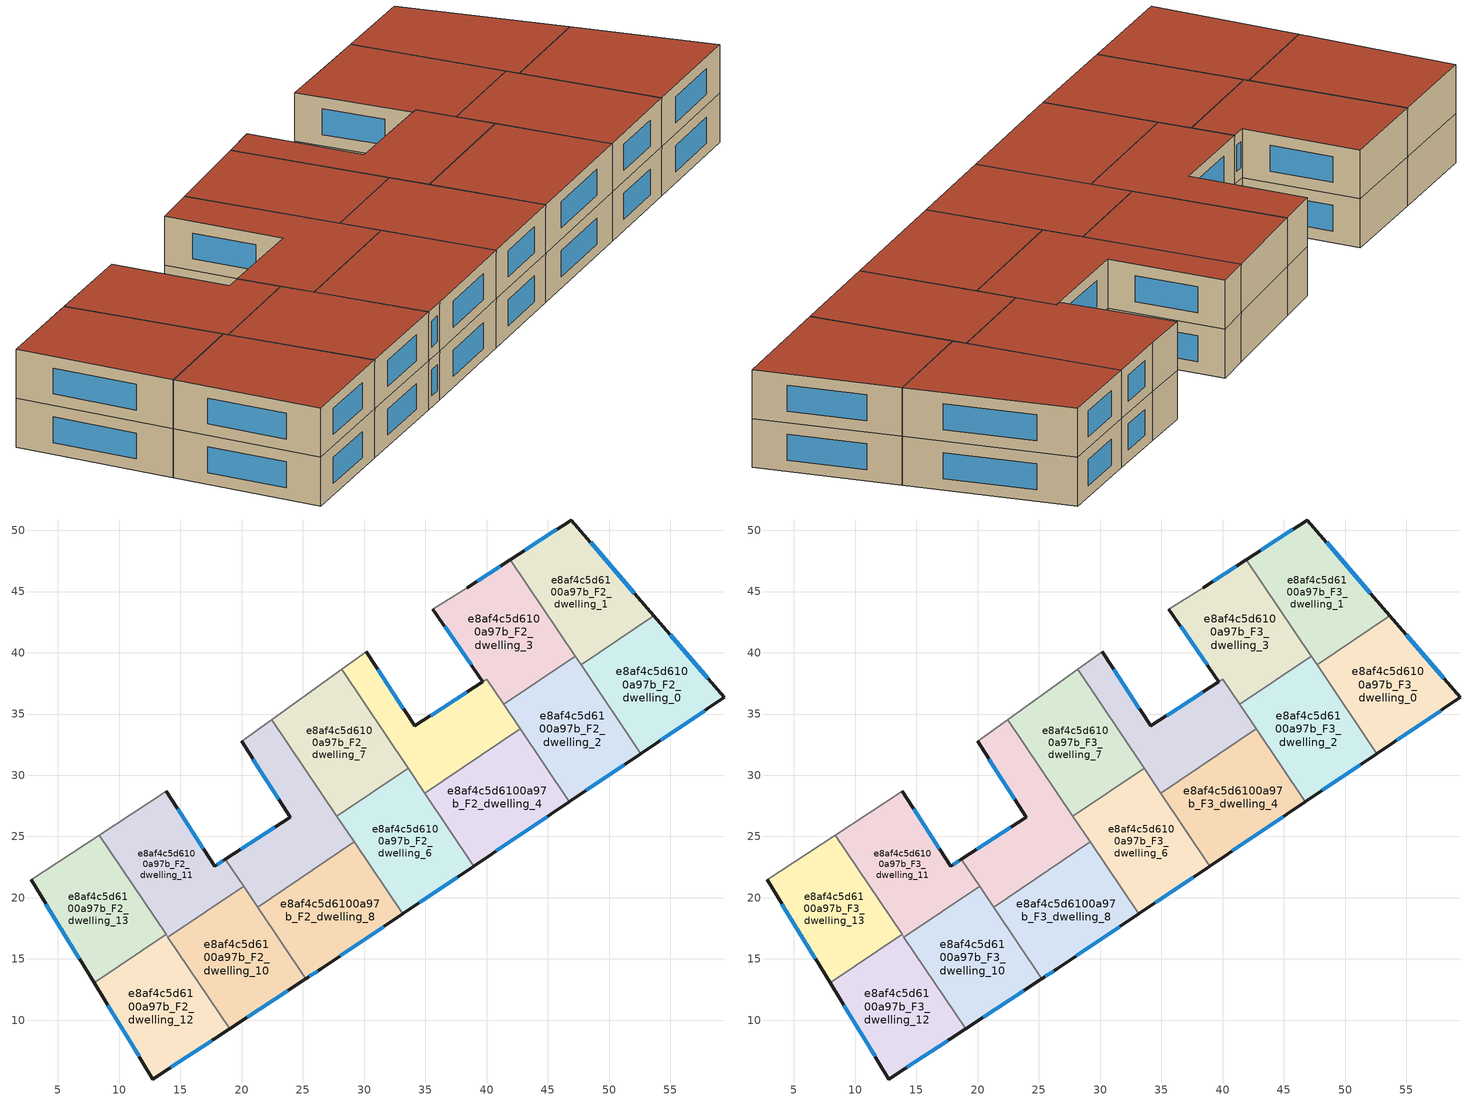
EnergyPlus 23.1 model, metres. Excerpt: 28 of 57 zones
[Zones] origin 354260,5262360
e8af4c5d6100a97b_F2_dwelling_0
 floor to e8af4c5d6100a97b_F1_dwelling_0 (EU_floor_Construction): 53.66,43.04 59.43,36.36 52.61,31.76 47.72,39.03 z6
 wall outside (EU_wall_Construction): 52.61,31.76 59.43,36.36 53.66,43.04 z6:9
 wall to e8af4c5d6100a97b_F2_dwelling_1 (EU_wall_Construction): 53.66,43.04 47.72,39.03 z6:9
 wall to e8af4c5d6100a97b_F2_dwelling_2 (EU_wall_Construction): 47.72,39.03 52.61,31.76 z6:9
 window (EU_Window_Construction): 58.08,37.93 55.02,41.47 / 54.21,32.84 57.83,35.28 z6.7:8.3
e8af4c5d6100a97b_F2_dwelling_1
 floor to e8af4c5d6100a97b_F1_dwelling_1 (EU_floor_Construction): 46.92,50.85 53.66,43.04 47.72,39.03 41.94,47.61 z6
 wall outside (EU_wall_Construction): 53.66,43.04 46.92,50.85 41.94,47.61 z6:9
 wall to e8af4c5d6100a97b_F2_dwelling_3 (EU_wall_Construction): 41.94,47.61 47.26,39.72 z6:9
 wall to e8af4c5d6100a97b_F2_dwelling_2 (EU_wall_Construction): 47.26,39.72 47.72,39.03 z6:9
 window (EU_Window_Construction): 52.08,44.87 48.5,49.01 / 45.75,50.09 43.11,48.37 z6.7:8.3
e8af4c5d6100a97b_F2_dwelling_10
 floor to e8af4c5d6100a97b_F1_dwelling_10 (EU_floor_Construction): 20.16,20.93 25.24,13.37 19.01,9.29 13.98,16.77 z6
 wall outside (EU_wall_Construction): 19.01,9.29 25.24,13.37 z6:9
 wall to e8af4c5d6100a97b_F2_dwelling_11 (EU_wall_Construction): 20.16,20.93 13.98,16.77 z6:9
 wall to e8af4c5d6100a97b_F2_dwelling_12 (EU_wall_Construction): 13.98,16.77 19.01,9.29 z6:9
 wall to e8af4c5d6100a97b_F2_dwelling_8 (EU_wall_Construction): 25.24,13.37 21.3,19.23 z6:9
 wall to e8af4c5d6100a97b_F2_dwelling_9 (EU_wall_Construction): 21.3,19.23 20.16,20.93 z6:9
 window (EU_Window_Construction): 20.48,10.25 23.78,12.42 z6.7:8.3
e8af4c5d6100a97b_F2_dwelling_11
 floor to e8af4c5d6100a97b_F1_dwelling_11 (EU_floor_Construction): 18.67,23.14 20.16,20.93 13.98,16.77 8.37,25.11 13.83,28.7 17.8,22.57 z6
 wall outside (EU_wall_Construction): 18.67,23.14 17.8,22.57 13.83,28.7 z6:9
 wall adiabatic (EU_wall_Construction): 13.83,28.7 8.37,25.11 z6:9
 wall to e8af4c5d6100a97b_F2_dwelling_9 (EU_wall_Construction): 20.16,20.93 18.67,23.14 z6:9
 wall to e8af4c5d6100a97b_F2_dwelling_13 (EU_wall_Construction): 8.37,25.11 13.82,17.01 z6:9
 wall to e8af4c5d6100a97b_F2_dwelling_12 (EU_wall_Construction): 13.82,17.01 13.98,16.77 z6:9
 window (EU_Window_Construction): 16.87,24.01 14.76,27.26 / 18.47,23 18,22.7 z6.7:8.3
e8af4c5d6100a97b_F2_dwelling_12
 floor to e8af4c5d6100a97b_F1_dwelling_12 (EU_floor_Construction): 13.82,17.01 19.01,9.29 12.75,5.19 7.94,13.05 z6
 wall outside (EU_wall_Construction): 7.94,13.05 12.75,5.19 19.01,9.29 z6:9
 wall to e8af4c5d6100a97b_F2_dwelling_13 (EU_wall_Construction): 13.82,17.01 7.94,13.05 z6:9
 window (EU_Window_Construction): 9.07,11.21 11.62,7.04 / 14.22,6.16 17.54,8.33 z6.7:8.3
e8af4c5d6100a97b_F2_dwelling_13
 floor to e8af4c5d6100a97b_F1_dwelling_13 (EU_floor_Construction): 8.37,25.11 13.82,17.01 7.94,13.05 2.8,21.46 z6
 wall outside (EU_wall_Construction): 2.8,21.46 7.94,13.05 z6:9
 wall adiabatic (EU_wall_Construction): 8.37,25.11 2.8,21.46 z6:9
 window (EU_Window_Construction): 4,19.48 6.73,15.03 z6.7:8.3
e8af4c5d6100a97b_F2_dwelling_2
 floor to e8af4c5d6100a97b_F1_dwelling_2 (EU_floor_Construction): 47.26,39.72 52.61,31.76 46.77,27.84 41.42,35.79 z6
 wall outside (EU_wall_Construction): 46.77,27.84 52.61,31.76 z6:9
 wall to e8af4c5d6100a97b_F2_dwelling_4 (EU_wall_Construction): 42.77,33.79 46.77,27.84 z6:9
 wall to e8af4c5d6100a97b_F2_dwelling_3 (EU_wall_Construction): 47.26,39.72 41.42,35.79 z6:9
 wall to e8af4c5d6100a97b_F2_dwelling_5 (EU_wall_Construction): 41.42,35.79 42.77,33.79 z6:9
 window (EU_Window_Construction): 48.14,28.76 51.24,30.84 z6.7:8.3
e8af4c5d6100a97b_F2_dwelling_3
 floor to e8af4c5d6100a97b_F1_dwelling_3 (EU_floor_Construction): 41.94,47.61 47.26,39.72 41.42,35.79 40.03,37.86 39.7,37.64 35.61,43.57 38.4,45.31 z6
 wall outside (EU_wall_Construction): 41.94,47.61 38.4,45.31 / 35.61,43.57 39.7,37.64 z6:9
 wall to e8af4c5d6100a97b_F2_dwelling_5 (EU_wall_Construction): 39.7,37.64 40.03,37.86 / 40.03,37.85 41.42,35.79 z6:9
 wall adiabatic (EU_wall_Construction): 38.4,45.31 35.61,43.57 z6:9
 window (EU_Window_Construction): 41.11,47.07 39.23,45.85 / 36.57,42.17 38.74,39.03 z6.7:8.3
e8af4c5d6100a97b_F2_dwelling_4
 floor to e8af4c5d6100a97b_F1_dwelling_4 (EU_floor_Construction): 42.77,33.79 46.77,27.84 38.97,22.59 34.97,28.54 z6
 wall outside (EU_wall_Construction): 38.97,22.59 46.77,27.84 z6:9
 wall to e8af4c5d6100a97b_F2_dwelling_6 (EU_wall_Construction): 34.97,28.54 38.97,22.59 z6:9
 wall to e8af4c5d6100a97b_F2_dwelling_5 (EU_wall_Construction): 42.77,33.79 34.97,28.54 z6:9
 window (EU_Window_Construction): 40.8,23.82 44.94,26.61 z6.7:8.3
e8af4c5d6100a97b_F2_dwelling_5
 floor to e8af4c5d6100a97b_F1_dwelling_5 (EU_floor_Construction): 40.03,37.86 42.77,33.79 34.97,28.54 28.17,38.64 30.18,40.09 34.14,34.03 z6
 wall outside (EU_wall_Construction): 39.69,37.63 34.14,34.03 30.18,40.09 z6:9
 wall adiabatic (EU_wall_Construction): 30.18,40.09 28.17,38.64 z6:9
 wall to e8af4c5d6100a97b_F2_dwelling_7 (EU_wall_Construction): 28.17,38.64 33.6,30.57 z6:9
 wall to e8af4c5d6100a97b_F2_dwelling_6 (EU_wall_Construction): 33.6,30.57 34.97,28.54 z6:9
 window (EU_Window_Construction): 33.21,35.45 31.11,38.67 / 38.39,36.79 35.44,34.88 z6.7:8.3
e8af4c5d6100a97b_F2_dwelling_6
 floor to e8af4c5d6100a97b_F1_dwelling_6 (EU_floor_Construction): 33.6,30.57 38.97,22.59 33.16,18.68 27.78,26.66 z6
 wall outside (EU_wall_Construction): 33.16,18.68 38.97,22.59 z6:9
 wall to e8af4c5d6100a97b_F2_dwelling_7 (EU_wall_Construction): 33.6,30.57 27.78,26.66 z6:9
 wall to e8af4c5d6100a97b_F2_dwelling_8 (EU_wall_Construction): 29.2,24.55 33.16,18.68 z6:9
 wall to e8af4c5d6100a97b_F2_dwelling_9 (EU_wall_Construction): 27.78,26.66 29.2,24.55 z6:9
 window (EU_Window_Construction): 34.52,19.6 37.6,21.67 z6.7:8.3
e8af4c5d6100a97b_F2_dwelling_7
 floor to e8af4c5d6100a97b_F1_dwelling_7 (EU_floor_Construction): 28.17,38.64 33.6,30.57 27.78,26.66 22.47,34.55 z6
 wall adiabatic (EU_wall_Construction): 28.17,38.64 22.47,34.55 z6:9
 wall to e8af4c5d6100a97b_F2_dwelling_9 (EU_wall_Construction): 22.47,34.55 27.78,26.66 z6:9
e8af4c5d6100a97b_F2_dwelling_8
 floor to e8af4c5d6100a97b_F1_dwelling_8 (EU_floor_Construction): 29.2,24.55 33.16,18.68 26.51,14.2 25.24,13.37 21.3,19.23 z6
 wall outside (EU_wall_Construction): 25.24,13.37 26.51,14.2 33.16,18.68 z6:9
 wall to e8af4c5d6100a97b_F2_dwelling_9 (EU_wall_Construction): 29.2,24.55 21.3,19.23 z6:9
 window (EU_Window_Construction): 25.54,13.57 26.21,14.01 / 28.07,15.25 31.59,17.63 z6.7:8.3
e8af4c5d6100a97b_F2_dwelling_9
 floor to e8af4c5d6100a97b_F1_dwelling_9 (EU_floor_Construction): 22.47,34.55 29.2,24.55 21.3,19.23 18.67,23.14 23.97,26.58 19.99,32.77 z6
 wall outside (EU_wall_Construction): 19.99,32.77 23.97,26.58 18.67,23.14 z6:9
 wall adiabatic (EU_wall_Construction): 22.47,34.55 19.99,32.77 z6:9
 window (EU_Window_Construction): 22.72,25.77 19.91,23.95 / 20.92,31.31 23.03,28.03 z6.7:8.3
e8af4c5d6100a97b_F3_dwelling_0
 floor to e8af4c5d6100a97b_F2_dwelling_0 (EU_floor_Construction): 53.66,43.04 59.43,36.36 52.61,31.76 47.72,39.03 z9
 wall outside (EU_wall_Construction): 52.61,31.76 59.43,36.36 53.66,43.04 z9:12
 wall to e8af4c5d6100a97b_F3_dwelling_1 (EU_wall_Construction): 53.66,43.04 47.72,39.03 z9:12
 wall to e8af4c5d6100a97b_F3_dwelling_2 (EU_wall_Construction): 47.72,39.03 52.61,31.76 z9:12
 window (EU_Window_Construction): 58.08,37.93 55.02,41.47 / 54.21,32.84 57.83,35.28 z9.7:11.3
 roof outside (EU_roof_Construction): 59.43,36.36 53.66,43.04 47.72,39.03 52.61,31.76 z12
e8af4c5d6100a97b_F3_dwelling_1
 floor to e8af4c5d6100a97b_F2_dwelling_1 (EU_floor_Construction): 46.92,50.85 53.66,43.04 47.72,39.03 41.94,47.61 z9
 wall outside (EU_wall_Construction): 53.66,43.04 46.92,50.85 41.94,47.61 z9:12
 wall to e8af4c5d6100a97b_F3_dwelling_3 (EU_wall_Construction): 41.94,47.61 47.26,39.72 z9:12
 wall to e8af4c5d6100a97b_F3_dwelling_2 (EU_wall_Construction): 47.26,39.72 47.72,39.03 z9:12
 window (EU_Window_Construction): 52.08,44.87 48.5,49.01 / 45.75,50.09 43.11,48.37 z9.7:11.3
 roof outside (EU_roof_Construction): 53.66,43.04 46.92,50.85 41.94,47.61 47.72,39.03 z12
e8af4c5d6100a97b_F3_dwelling_10
 floor to e8af4c5d6100a97b_F2_dwelling_10 (EU_floor_Construction): 20.16,20.93 25.24,13.37 19.01,9.29 13.98,16.77 z9
 wall outside (EU_wall_Construction): 19.01,9.29 25.24,13.37 z9:12
 wall to e8af4c5d6100a97b_F3_dwelling_11 (EU_wall_Construction): 20.16,20.93 13.98,16.77 z9:12
 wall to e8af4c5d6100a97b_F3_dwelling_12 (EU_wall_Construction): 13.98,16.77 19.01,9.29 z9:12
 wall to e8af4c5d6100a97b_F3_dwelling_8 (EU_wall_Construction): 25.24,13.37 21.3,19.23 z9:12
 wall to e8af4c5d6100a97b_F3_dwelling_9 (EU_wall_Construction): 21.3,19.23 20.16,20.93 z9:12
 window (EU_Window_Construction): 20.48,10.25 23.78,12.42 z9.7:11.3
 roof outside (EU_roof_Construction): 25.24,13.37 20.16,20.93 13.98,16.77 19.01,9.29 z12
e8af4c5d6100a97b_F3_dwelling_11
 floor to e8af4c5d6100a97b_F2_dwelling_11 (EU_floor_Construction): 18.67,23.14 20.16,20.93 13.98,16.77 8.37,25.11 13.83,28.7 17.8,22.57 z9
 wall outside (EU_wall_Construction): 18.67,23.14 17.8,22.57 13.83,28.7 z9:12
 wall adiabatic (EU_wall_Construction): 13.83,28.7 8.37,25.11 z9:12
 wall to e8af4c5d6100a97b_F3_dwelling_9 (EU_wall_Construction): 20.16,20.93 18.67,23.14 z9:12
 wall to e8af4c5d6100a97b_F3_dwelling_13 (EU_wall_Construction): 8.37,25.11 13.82,17.01 z9:12
 wall to e8af4c5d6100a97b_F3_dwelling_12 (EU_wall_Construction): 13.82,17.01 13.98,16.77 z9:12
 window (EU_Window_Construction): 16.87,24.01 14.76,27.26 / 18.47,23 18,22.7 z9.7:11.3
 roof outside (EU_roof_Construction): 20.16,20.93 18.67,23.14 17.8,22.57 13.83,28.7 8.37,25.11 13.98,16.77 z12
e8af4c5d6100a97b_F3_dwelling_12
 floor to e8af4c5d6100a97b_F2_dwelling_12 (EU_floor_Construction): 13.82,17.01 19.01,9.29 12.75,5.19 7.94,13.05 z9
 wall outside (EU_wall_Construction): 7.94,13.05 12.75,5.19 19.01,9.29 z9:12
 wall to e8af4c5d6100a97b_F3_dwelling_13 (EU_wall_Construction): 13.82,17.01 7.94,13.05 z9:12
 window (EU_Window_Construction): 9.07,11.21 11.62,7.04 / 14.22,6.16 17.54,8.33 z9.7:11.3
 roof outside (EU_roof_Construction): 19.01,9.29 13.82,17.01 7.94,13.05 12.75,5.19 z12
e8af4c5d6100a97b_F3_dwelling_13
 floor to e8af4c5d6100a97b_F2_dwelling_13 (EU_floor_Construction): 8.37,25.11 13.82,17.01 7.94,13.05 2.8,21.46 z9
 wall outside (EU_wall_Construction): 2.8,21.46 7.94,13.05 z9:12
 wall adiabatic (EU_wall_Construction): 8.37,25.11 2.8,21.46 z9:12
 window (EU_Window_Construction): 4,19.48 6.73,15.03 z9.7:11.3
 roof outside (EU_roof_Construction): 13.82,17.01 8.37,25.11 2.8,21.46 7.94,13.05 z12
e8af4c5d6100a97b_F3_dwelling_2
 floor to e8af4c5d6100a97b_F2_dwelling_2 (EU_floor_Construction): 47.26,39.72 52.61,31.76 46.77,27.84 41.42,35.79 z9
 wall outside (EU_wall_Construction): 46.77,27.84 52.61,31.76 z9:12
 wall to e8af4c5d6100a97b_F3_dwelling_4 (EU_wall_Construction): 42.77,33.79 46.77,27.84 z9:12
 wall to e8af4c5d6100a97b_F3_dwelling_3 (EU_wall_Construction): 47.26,39.72 41.42,35.79 z9:12
 wall to e8af4c5d6100a97b_F3_dwelling_5 (EU_wall_Construction): 41.42,35.79 42.77,33.79 z9:12
 window (EU_Window_Construction): 48.14,28.76 51.24,30.84 z9.7:11.3
 roof outside (EU_roof_Construction): 52.61,31.76 47.26,39.72 41.42,35.79 46.77,27.84 z12
e8af4c5d6100a97b_F3_dwelling_3
 floor to e8af4c5d6100a97b_F2_dwelling_3 (EU_floor_Construction): 41.94,47.61 47.26,39.72 41.42,35.79 40.03,37.86 39.7,37.64 35.61,43.57 38.4,45.31 z9
 wall outside (EU_wall_Construction): 41.94,47.61 38.4,45.31 / 35.61,43.57 39.7,37.64 z9:12
 wall to e8af4c5d6100a97b_F3_dwelling_5 (EU_wall_Construction): 39.7,37.64 40.03,37.86 / 40.03,37.85 41.42,35.79 z9:12
 wall adiabatic (EU_wall_Construction): 38.4,45.31 35.61,43.57 z9:12
 window (EU_Window_Construction): 41.11,47.07 39.23,45.85 / 36.57,42.17 38.74,39.03 z9.7:11.3
 roof outside (EU_roof_Construction): 47.26,39.72 41.94,47.61 38.4,45.31 35.61,43.57 39.7,37.64 40.03,37.86 41.42,35.79 z12
e8af4c5d6100a97b_F3_dwelling_4
 floor to e8af4c5d6100a97b_F2_dwelling_4 (EU_floor_Construction): 42.77,33.79 46.77,27.84 38.97,22.59 34.97,28.54 z9
 wall outside (EU_wall_Construction): 38.97,22.59 46.77,27.84 z9:12
 wall to e8af4c5d6100a97b_F3_dwelling_6 (EU_wall_Construction): 34.97,28.54 38.97,22.59 z9:12
 wall to e8af4c5d6100a97b_F3_dwelling_5 (EU_wall_Construction): 42.77,33.79 34.97,28.54 z9:12
 window (EU_Window_Construction): 40.8,23.82 44.94,26.61 z9.7:11.3
 roof outside (EU_roof_Construction): 46.77,27.84 42.77,33.79 34.97,28.54 38.97,22.59 z12
e8af4c5d6100a97b_F3_dwelling_5
 floor to e8af4c5d6100a97b_F2_dwelling_5 (EU_floor_Construction): 40.03,37.86 42.77,33.79 34.97,28.54 28.17,38.64 30.18,40.09 34.14,34.03 z9
 wall outside (EU_wall_Construction): 39.69,37.63 34.14,34.03 30.18,40.09 z9:12
 wall adiabatic (EU_wall_Construction): 30.18,40.09 28.17,38.64 z9:12
 wall to e8af4c5d6100a97b_F3_dwelling_7 (EU_wall_Construction): 28.17,38.64 33.6,30.57 z9:12
 wall to e8af4c5d6100a97b_F3_dwelling_6 (EU_wall_Construction): 33.6,30.57 34.97,28.54 z9:12
 window (EU_Window_Construction): 33.21,35.45 31.11,38.67 / 38.39,36.79 35.44,34.88 z9.7:11.3
 roof outside (EU_roof_Construction): 42.77,33.79 40.03,37.86 34.14,34.03 30.18,40.09 28.17,38.64 34.97,28.54 z12
e8af4c5d6100a97b_F3_dwelling_6
 floor to e8af4c5d6100a97b_F2_dwelling_6 (EU_floor_Construction): 33.6,30.57 38.97,22.59 33.16,18.68 27.78,26.66 z9
 wall outside (EU_wall_Construction): 33.16,18.68 38.97,22.59 z9:12
 wall to e8af4c5d6100a97b_F3_dwelling_7 (EU_wall_Construction): 33.6,30.57 27.78,26.66 z9:12
 wall to e8af4c5d6100a97b_F3_dwelling_8 (EU_wall_Construction): 29.2,24.55 33.16,18.68 z9:12
 wall to e8af4c5d6100a97b_F3_dwelling_9 (EU_wall_Construction): 27.78,26.66 29.2,24.55 z9:12
 window (EU_Window_Construction): 34.52,19.6 37.6,21.67 z9.7:11.3
 roof outside (EU_roof_Construction): 38.97,22.59 33.6,30.57 27.78,26.66 33.16,18.68 z12
e8af4c5d6100a97b_F3_dwelling_7
 floor to e8af4c5d6100a97b_F2_dwelling_7 (EU_floor_Construction): 28.17,38.64 33.6,30.57 27.78,26.66 22.47,34.55 z9
 wall adiabatic (EU_wall_Construction): 28.17,38.64 22.47,34.55 z9:12
 wall to e8af4c5d6100a97b_F3_dwelling_9 (EU_wall_Construction): 22.47,34.55 27.78,26.66 z9:12
 roof outside (EU_roof_Construction): 33.6,30.57 28.17,38.64 22.47,34.55 27.78,26.66 z12
e8af4c5d6100a97b_F3_dwelling_8
 floor to e8af4c5d6100a97b_F2_dwelling_8 (EU_floor_Construction): 29.2,24.55 33.16,18.68 26.51,14.2 25.24,13.37 21.3,19.23 z9
 wall outside (EU_wall_Construction): 25.24,13.37 26.51,14.2 33.16,18.68 z9:12
 wall to e8af4c5d6100a97b_F3_dwelling_9 (EU_wall_Construction): 29.2,24.55 21.3,19.23 z9:12
 window (EU_Window_Construction): 25.54,13.57 26.21,14.01 / 28.07,15.25 31.59,17.63 z9.7:11.3
 roof outside (EU_roof_Construction): 33.16,18.68 29.2,24.55 21.3,19.23 25.24,13.37 26.51,14.2 z12
e8af4c5d6100a97b_F3_dwelling_9
 floor to e8af4c5d6100a97b_F2_dwelling_9 (EU_floor_Construction): 22.47,34.55 29.2,24.55 21.3,19.23 18.67,23.14 23.97,26.58 19.99,32.77 z9
 wall outside (EU_wall_Construction): 19.99,32.77 23.97,26.58 18.67,23.14 z9:12
 wall adiabatic (EU_wall_Construction): 22.47,34.55 19.99,32.77 z9:12
 window (EU_Window_Construction): 22.72,25.77 19.91,23.95 / 20.92,31.31 23.03,28.03 z9.7:11.3
 roof outside (EU_roof_Construction): 29.2,24.55 22.47,34.55 19.99,32.77 23.97,26.58 18.67,23.14 21.3,19.23 z12
[Building]
EU S2 Campaign: North Axis=0; Terrain=City; Solar Distribution=FullExterior
[Site:Location]
Budapest.Ferenc.Liszt.Intl.AP: Latitude=47.437; Longitude=19.256; Time Zone=1; Elevation=185
[SizingPeriod:WeatherFileDays]
AnnualSizingPeriod: Begin Month=1; Begin Day of Month=1; End Month=12; End Day of Month=31; Day of Week for Start Day=Monday; Use Weather File Daylight Saving Period=No; Use Weather File Rain and Snow Indicators=No
[MATERIAL]
EU_InternalMass_Material: Roughness=MediumRough; Thickness=0.1; Conductivity=1; Density=1800; Specific Heat=900; Thermal Absorptance=0.9; Solar Absorptance=0.7; Visible Absorptance=0.7
[MATERIAL:NOMASS] Roughness=MediumRough; Thermal Absorptance=0.9; Solar Absorptance=0.7; Visible Absorptance=0.7
Name | Thermal Resistance
EU_wall_NoMass | 0.832559
EU_roof_NoMass | 1.39638
EU_floor_NoMass | 0.872794
[WINDOWMATERIAL:SIMPLEGLAZINGSYSTEM]
EU_Window_SimpleGlazing: UFactor=2.79869; Solar Heat Gain Coefficient=0.75; Visible Transmittance=0.75
[CONSTRUCTION]
EU_wall_Construction: EU_wall_NoMass
EU_roof_Construction: EU_roof_NoMass
EU_floor_Construction: EU_floor_NoMass
EU_Window_Construction: EU_Window_SimpleGlazing
EU_InternalMass_Construction: EU_InternalMass_Material
[ZONE] Type=1; Multiplier=1; Ceiling Height=autocalculate; Floor Area=autocalculate; Part of Total Floor Area=Yes
Name | Volume
e8af4c5d6100a97b_F2_dwelling_0; e8af4c5d6100a97b_F3_dwelling_0 | 202.27
e8af4c5d6100a97b_F2_dwelling_1; e8af4c5d6100a97b_F3_dwelling_1; e8af4c5d6100a97b_F2_dwelling_7; e8af4c5d6100a97b_F3_dwelling_7 | 202.254
e8af4c5d6100a97b_F2_dwelling_10; e8af4c5d6100a97b_F3_dwelling_10; e8af4c5d6100a97b_F2_dwelling_9; e8af4c5d6100a97b_F3_dwelling_9 | 202.255
e8af4c5d6100a97b_F2_dwelling_11; e8af4c5d6100a97b_F3_dwelling_11 | 202.24
e8af4c5d6100a97b_F2_dwelling_12; e8af4c5d6100a97b_F3_dwelling_12; e8af4c5d6100a97b_F2_dwelling_2; e8af4c5d6100a97b_F3_dwelling_2 | 202.258
e8af4c5d6100a97b_F2_dwelling_13; e8af4c5d6100a97b_F3_dwelling_13 | 202.262
e8af4c5d6100a97b_F2_dwelling_3; e8af4c5d6100a97b_F3_dwelling_3 | 211.718
e8af4c5d6100a97b_F2_dwelling_4; e8af4c5d6100a97b_F3_dwelling_4 | 202.26
e8af4c5d6100a97b_F2_dwelling_5; e8af4c5d6100a97b_F3_dwelling_5 | 192.753
e8af4c5d6100a97b_F2_dwelling_6; e8af4c5d6100a97b_F3_dwelling_6; e8af4c5d6100a97b_F2_dwelling_8; e8af4c5d6100a97b_F3_dwelling_8 | 202.274
[INTERNALMASS] Construction=EU_InternalMass_Construction
Name | Zone or ZoneList | Surface Area
e8af4c5d6100a97b_F2_dwelling_0_EU_InternalMass | e8af4c5d6100a97b_F2_dwelling_0 | 67.4223
e8af4c5d6100a97b_F2_dwelling_1_EU_InternalMass | e8af4c5d6100a97b_F2_dwelling_1 | 67.4164
e8af4c5d6100a97b_F2_dwelling_2_EU_InternalMass | e8af4c5d6100a97b_F2_dwelling_2 | 67.4169
e8af4c5d6100a97b_F2_dwelling_3_EU_InternalMass | e8af4c5d6100a97b_F2_dwelling_3 | 70.5729
e8af4c5d6100a97b_F2_dwelling_4_EU_InternalMass | e8af4c5d6100a97b_F2_dwelling_4 | 67.4179
e8af4c5d6100a97b_F2_dwelling_5_EU_InternalMass | e8af4c5d6100a97b_F2_dwelling_5 | 64.2521
e8af4c5d6100a97b_F2_dwelling_6_EU_InternalMass | e8af4c5d6100a97b_F2_dwelling_6 | 67.4256
e8af4c5d6100a97b_F2_dwelling_7_EU_InternalMass | e8af4c5d6100a97b_F2_dwelling_7 | 67.4185
e8af4c5d6100a97b_F2_dwelling_8_EU_InternalMass | e8af4c5d6100a97b_F2_dwelling_8 | 67.4252
e8af4c5d6100a97b_F2_dwelling_9_EU_InternalMass | e8af4c5d6100a97b_F2_dwelling_9 | 67.4179
e8af4c5d6100a97b_F2_dwelling_10_EU_InternalMass | e8af4c5d6100a97b_F2_dwelling_10 | 67.4166
e8af4c5d6100a97b_F2_dwelling_11_EU_InternalMass | e8af4c5d6100a97b_F2_dwelling_11 | 67.4124
e8af4c5d6100a97b_F2_dwelling_12_EU_InternalMass | e8af4c5d6100a97b_F2_dwelling_12 | 67.4184
e8af4c5d6100a97b_F2_dwelling_13_EU_InternalMass | e8af4c5d6100a97b_F2_dwelling_13 | 67.4212
e8af4c5d6100a97b_F3_dwelling_0_EU_InternalMass | e8af4c5d6100a97b_F3_dwelling_0 | 67.4223
e8af4c5d6100a97b_F3_dwelling_1_EU_InternalMass | e8af4c5d6100a97b_F3_dwelling_1 | 67.4164
e8af4c5d6100a97b_F3_dwelling_2_EU_InternalMass | e8af4c5d6100a97b_F3_dwelling_2 | 67.4169
e8af4c5d6100a97b_F3_dwelling_3_EU_InternalMass | e8af4c5d6100a97b_F3_dwelling_3 | 70.5729
e8af4c5d6100a97b_F3_dwelling_4_EU_InternalMass | e8af4c5d6100a97b_F3_dwelling_4 | 67.4179
e8af4c5d6100a97b_F3_dwelling_5_EU_InternalMass | e8af4c5d6100a97b_F3_dwelling_5 | 64.2521
e8af4c5d6100a97b_F3_dwelling_6_EU_InternalMass | e8af4c5d6100a97b_F3_dwelling_6 | 67.4256
e8af4c5d6100a97b_F3_dwelling_7_EU_InternalMass | e8af4c5d6100a97b_F3_dwelling_7 | 67.4185
e8af4c5d6100a97b_F3_dwelling_8_EU_InternalMass | e8af4c5d6100a97b_F3_dwelling_8 | 67.4252
e8af4c5d6100a97b_F3_dwelling_9_EU_InternalMass | e8af4c5d6100a97b_F3_dwelling_9 | 67.4179
e8af4c5d6100a97b_F3_dwelling_10_EU_InternalMass | e8af4c5d6100a97b_F3_dwelling_10 | 67.4166
e8af4c5d6100a97b_F3_dwelling_11_EU_InternalMass | e8af4c5d6100a97b_F3_dwelling_11 | 67.4124
e8af4c5d6100a97b_F3_dwelling_12_EU_InternalMass | e8af4c5d6100a97b_F3_dwelling_12 | 67.4184
e8af4c5d6100a97b_F3_dwelling_13_EU_InternalMass | e8af4c5d6100a97b_F3_dwelling_13 | 67.4212
[OTHEREQUIPMENT] Fuel Type=Electricity; Design Level Calculation Method=Watts/Area; Power per Zone Floor Area=1; Fraction Latent=0; Fraction Radiant=0; Fraction Lost=0; Carbon Dioxide Generation Rate=0; EndUse Subcategory=EU_Step8_InternalGains
Name | Zone or ZoneList or Space or SpaceList | Schedule
EU_Step8_InternalGain_e8af4c5d6100a97b_F2_dwelling_0_f000 | e8af4c5d6100a97b_F2_dwelling_0 | EU_Step8_GainSchedule_e8af4c5d6100a97b_F2_dwelling_0_f000
EU_Step8_InternalGain_e8af4c5d6100a97b_F2_dwelling_1_f000 | e8af4c5d6100a97b_F2_dwelling_1 | EU_Step8_GainSchedule_e8af4c5d6100a97b_F2_dwelling_1_f000
EU_Step8_InternalGain_e8af4c5d6100a97b_F2_dwelling_2_f000 | e8af4c5d6100a97b_F2_dwelling_2 | EU_Step8_GainSchedule_e8af4c5d6100a97b_F2_dwelling_2_f000
EU_Step8_InternalGain_e8af4c5d6100a97b_F2_dwelling_3_f000 | e8af4c5d6100a97b_F2_dwelling_3 | EU_Step8_GainSchedule_e8af4c5d6100a97b_F2_dwelling_3_f000
EU_Step8_InternalGain_e8af4c5d6100a97b_F2_dwelling_4_f000 | e8af4c5d6100a97b_F2_dwelling_4 | EU_Step8_GainSchedule_e8af4c5d6100a97b_F2_dwelling_4_f000
EU_Step8_InternalGain_e8af4c5d6100a97b_F2_dwelling_5_f000 | e8af4c5d6100a97b_F2_dwelling_5 | EU_Step8_GainSchedule_e8af4c5d6100a97b_F2_dwelling_5_f000
EU_Step8_InternalGain_e8af4c5d6100a97b_F2_dwelling_6_f000 | e8af4c5d6100a97b_F2_dwelling_6 | EU_Step8_GainSchedule_e8af4c5d6100a97b_F2_dwelling_6_f000
EU_Step8_InternalGain_e8af4c5d6100a97b_F2_dwelling_7_f000 | e8af4c5d6100a97b_F2_dwelling_7 | EU_Step8_GainSchedule_e8af4c5d6100a97b_F2_dwelling_7_f000
EU_Step8_InternalGain_e8af4c5d6100a97b_F2_dwelling_8_f000 | e8af4c5d6100a97b_F2_dwelling_8 | EU_Step8_GainSchedule_e8af4c5d6100a97b_F2_dwelling_8_f000
EU_Step8_InternalGain_e8af4c5d6100a97b_F2_dwelling_9_f000 | e8af4c5d6100a97b_F2_dwelling_9 | EU_Step8_GainSchedule_e8af4c5d6100a97b_F2_dwelling_9_f000
EU_Step8_InternalGain_e8af4c5d6100a97b_F2_dwelling_10_f000 | e8af4c5d6100a97b_F2_dwelling_10 | EU_Step8_GainSchedule_e8af4c5d6100a97b_F2_dwelling_10_f000
EU_Step8_InternalGain_e8af4c5d6100a97b_F2_dwelling_11_f000 | e8af4c5d6100a97b_F2_dwelling_11 | EU_Step8_GainSchedule_e8af4c5d6100a97b_F2_dwelling_11_f000
EU_Step8_InternalGain_e8af4c5d6100a97b_F2_dwelling_12_f000 | e8af4c5d6100a97b_F2_dwelling_12 | EU_Step8_GainSchedule_e8af4c5d6100a97b_F2_dwelling_12_f000
EU_Step8_InternalGain_e8af4c5d6100a97b_F2_dwelling_13_f000 | e8af4c5d6100a97b_F2_dwelling_13 | EU_Step8_GainSchedule_e8af4c5d6100a97b_F2_dwelling_13_f000
EU_Step8_InternalGain_e8af4c5d6100a97b_F3_dwelling_0_f000 | e8af4c5d6100a97b_F3_dwelling_0 | EU_Step8_GainSchedule_e8af4c5d6100a97b_F3_dwelling_0_f000
EU_Step8_InternalGain_e8af4c5d6100a97b_F3_dwelling_1_f000 | e8af4c5d6100a97b_F3_dwelling_1 | EU_Step8_GainSchedule_e8af4c5d6100a97b_F3_dwelling_1_f000
EU_Step8_InternalGain_e8af4c5d6100a97b_F3_dwelling_2_f000 | e8af4c5d6100a97b_F3_dwelling_2 | EU_Step8_GainSchedule_e8af4c5d6100a97b_F3_dwelling_2_f000
EU_Step8_InternalGain_e8af4c5d6100a97b_F3_dwelling_3_f000 | e8af4c5d6100a97b_F3_dwelling_3 | EU_Step8_GainSchedule_e8af4c5d6100a97b_F3_dwelling_3_f000
EU_Step8_InternalGain_e8af4c5d6100a97b_F3_dwelling_4_f000 | e8af4c5d6100a97b_F3_dwelling_4 | EU_Step8_GainSchedule_e8af4c5d6100a97b_F3_dwelling_4_f000
EU_Step8_InternalGain_e8af4c5d6100a97b_F3_dwelling_5_f000 | e8af4c5d6100a97b_F3_dwelling_5 | EU_Step8_GainSchedule_e8af4c5d6100a97b_F3_dwelling_5_f000
EU_Step8_InternalGain_e8af4c5d6100a97b_F3_dwelling_6_f000 | e8af4c5d6100a97b_F3_dwelling_6 | EU_Step8_GainSchedule_e8af4c5d6100a97b_F3_dwelling_6_f000
EU_Step8_InternalGain_e8af4c5d6100a97b_F3_dwelling_7_f000 | e8af4c5d6100a97b_F3_dwelling_7 | EU_Step8_GainSchedule_e8af4c5d6100a97b_F3_dwelling_7_f000
EU_Step8_InternalGain_e8af4c5d6100a97b_F3_dwelling_8_f000 | e8af4c5d6100a97b_F3_dwelling_8 | EU_Step8_GainSchedule_e8af4c5d6100a97b_F3_dwelling_8_f000
EU_Step8_InternalGain_e8af4c5d6100a97b_F3_dwelling_9_f000 | e8af4c5d6100a97b_F3_dwelling_9 | EU_Step8_GainSchedule_e8af4c5d6100a97b_F3_dwelling_9_f000
EU_Step8_InternalGain_e8af4c5d6100a97b_F3_dwelling_10_f000 | e8af4c5d6100a97b_F3_dwelling_10 | EU_Step8_GainSchedule_e8af4c5d6100a97b_F3_dwelling_10_f000
EU_Step8_InternalGain_e8af4c5d6100a97b_F3_dwelling_11_f000 | e8af4c5d6100a97b_F3_dwelling_11 | EU_Step8_GainSchedule_e8af4c5d6100a97b_F3_dwelling_11_f000
EU_Step8_InternalGain_e8af4c5d6100a97b_F3_dwelling_12_f000 | e8af4c5d6100a97b_F3_dwelling_12 | EU_Step8_GainSchedule_e8af4c5d6100a97b_F3_dwelling_12_f000
EU_Step8_InternalGain_e8af4c5d6100a97b_F3_dwelling_13_f000 | e8af4c5d6100a97b_F3_dwelling_13 | EU_Step8_GainSchedule_e8af4c5d6100a97b_F3_dwelling_13_f000
[ZONEVENTILATION:DESIGNFLOWRATE] Schedule=EU_AlwaysOn; Design Flow Rate Calculation Method=AirChanges/Hour; Air Changes per Hour=0.475469; Ventilation Type=Natural; Fan Pressure Rise=0; Fan Total Efficiency=1; Constant Term Coefficient=1; Temperature Term Coefficient=0; Velocity Term Coefficient=0; Velocity Squared Term Coefficient=0; Minimum Indoor Temperature=-100; Maximum Indoor Temperature=100; Delta Temperature=-100; Minimum Outdoor Temperature=-100; Maximum Outdoor Temperature=100; Maximum Wind Speed=40
Name | Zone or ZoneList or Space or SpaceList
EU_ConstantAir_e8af4c5d6100a97b_F2_dwelling_0 | e8af4c5d6100a97b_F2_dwelling_0
EU_ConstantAir_e8af4c5d6100a97b_F2_dwelling_1 | e8af4c5d6100a97b_F2_dwelling_1
EU_ConstantAir_e8af4c5d6100a97b_F2_dwelling_2 | e8af4c5d6100a97b_F2_dwelling_2
EU_ConstantAir_e8af4c5d6100a97b_F2_dwelling_3 | e8af4c5d6100a97b_F2_dwelling_3
EU_ConstantAir_e8af4c5d6100a97b_F2_dwelling_4 | e8af4c5d6100a97b_F2_dwelling_4
EU_ConstantAir_e8af4c5d6100a97b_F2_dwelling_5 | e8af4c5d6100a97b_F2_dwelling_5
EU_ConstantAir_e8af4c5d6100a97b_F2_dwelling_6 | e8af4c5d6100a97b_F2_dwelling_6
EU_ConstantAir_e8af4c5d6100a97b_F2_dwelling_7 | e8af4c5d6100a97b_F2_dwelling_7
EU_ConstantAir_e8af4c5d6100a97b_F2_dwelling_8 | e8af4c5d6100a97b_F2_dwelling_8
EU_ConstantAir_e8af4c5d6100a97b_F2_dwelling_9 | e8af4c5d6100a97b_F2_dwelling_9
EU_ConstantAir_e8af4c5d6100a97b_F2_dwelling_10 | e8af4c5d6100a97b_F2_dwelling_10
EU_ConstantAir_e8af4c5d6100a97b_F2_dwelling_11 | e8af4c5d6100a97b_F2_dwelling_11
EU_ConstantAir_e8af4c5d6100a97b_F2_dwelling_12 | e8af4c5d6100a97b_F2_dwelling_12
EU_ConstantAir_e8af4c5d6100a97b_F2_dwelling_13 | e8af4c5d6100a97b_F2_dwelling_13
EU_ConstantAir_e8af4c5d6100a97b_F3_dwelling_0 | e8af4c5d6100a97b_F3_dwelling_0
EU_ConstantAir_e8af4c5d6100a97b_F3_dwelling_1 | e8af4c5d6100a97b_F3_dwelling_1
EU_ConstantAir_e8af4c5d6100a97b_F3_dwelling_2 | e8af4c5d6100a97b_F3_dwelling_2
EU_ConstantAir_e8af4c5d6100a97b_F3_dwelling_3 | e8af4c5d6100a97b_F3_dwelling_3
EU_ConstantAir_e8af4c5d6100a97b_F3_dwelling_4 | e8af4c5d6100a97b_F3_dwelling_4
EU_ConstantAir_e8af4c5d6100a97b_F3_dwelling_5 | e8af4c5d6100a97b_F3_dwelling_5
EU_ConstantAir_e8af4c5d6100a97b_F3_dwelling_6 | e8af4c5d6100a97b_F3_dwelling_6
EU_ConstantAir_e8af4c5d6100a97b_F3_dwelling_7 | e8af4c5d6100a97b_F3_dwelling_7
EU_ConstantAir_e8af4c5d6100a97b_F3_dwelling_8 | e8af4c5d6100a97b_F3_dwelling_8
EU_ConstantAir_e8af4c5d6100a97b_F3_dwelling_9 | e8af4c5d6100a97b_F3_dwelling_9
EU_ConstantAir_e8af4c5d6100a97b_F3_dwelling_10 | e8af4c5d6100a97b_F3_dwelling_10
EU_ConstantAir_e8af4c5d6100a97b_F3_dwelling_11 | e8af4c5d6100a97b_F3_dwelling_11
EU_ConstantAir_e8af4c5d6100a97b_F3_dwelling_12 | e8af4c5d6100a97b_F3_dwelling_12
EU_ConstantAir_e8af4c5d6100a97b_F3_dwelling_13 | e8af4c5d6100a97b_F3_dwelling_13
[HVACTEMPLATE:THERMOSTAT] Constant Heating Setpoint=20; Constant Cooling Setpoint=50
EU_HeatOnly_e8af4c5d6100a97b_F0_dwelling_0; EU_HeatOnly_e8af4c5d6100a97b_F0_dwelling_1; EU_HeatOnly_e8af4c5d6100a97b_F0_dwelling_2; EU_HeatOnly_e8af4c5d6100a97b_F0_dwelling_3; EU_HeatOnly_e8af4c5d6100a97b_F0_dwelling_4; EU_HeatOnly_e8af4c5d6100a97b_F0_dwelling_5; EU_HeatOnly_e8af4c5d6100a97b_F0_dwelling_6; EU_HeatOnly_e8af4c5d6100a97b_F0_dwelling_7; EU_HeatOnly_e8af4c5d6100a97b_F0_dwelling_8; EU_HeatOnly_e8af4c5d6100a97b_F0_dwelling_9; EU_HeatOnly_e8af4c5d6100a97b_F0_dwelling_10; EU_HeatOnly_e8af4c5d6100a97b_F0_dwelling_11; EU_HeatOnly_e8af4c5d6100a97b_F0_dwelling_12; EU_HeatOnly_e8af4c5d6100a97b_F0_dwelling_13; EU_HeatOnly_e8af4c5d6100a97b_F0_dwelling_14; EU_HeatOnly_e8af4c5d6100a97b_F1_dwelling_0; EU_HeatOnly_e8af4c5d6100a97b_F1_dwelling_1; EU_HeatOnly_e8af4c5d6100a97b_F1_dwelling_2; EU_HeatOnly_e8af4c5d6100a97b_F1_dwelling_3; EU_HeatOnly_e8af4c5d6100a97b_F1_dwelling_4; EU_HeatOnly_e8af4c5d6100a97b_F1_dwelling_5; EU_HeatOnly_e8af4c5d6100a97b_F1_dwelling_6; EU_HeatOnly_e8af4c5d6100a97b_F1_dwelling_7; EU_HeatOnly_e8af4c5d6100a97b_F1_dwelling_8; EU_HeatOnly_e8af4c5d6100a97b_F1_dwelling_9; EU_HeatOnly_e8af4c5d6100a97b_F1_dwelling_10; EU_HeatOnly_e8af4c5d6100a97b_F1_dwelling_11; EU_HeatOnly_e8af4c5d6100a97b_F1_dwelling_12; EU_HeatOnly_e8af4c5d6100a97b_F1_dwelling_13; EU_HeatOnly_e8af4c5d6100a97b_F2_dwelling_0; EU_HeatOnly_e8af4c5d6100a97b_F2_dwelling_1; EU_HeatOnly_e8af4c5d6100a97b_F2_dwelling_2; EU_HeatOnly_e8af4c5d6100a97b_F2_dwelling_3; EU_HeatOnly_e8af4c5d6100a97b_F2_dwelling_4; EU_HeatOnly_e8af4c5d6100a97b_F2_dwelling_5; EU_HeatOnly_e8af4c5d6100a97b_F2_dwelling_6; EU_HeatOnly_e8af4c5d6100a97b_F2_dwelling_7; EU_HeatOnly_e8af4c5d6100a97b_F2_dwelling_8; EU_HeatOnly_e8af4c5d6100a97b_F2_dwelling_9; EU_HeatOnly_e8af4c5d6100a97b_F2_dwelling_10; EU_HeatOnly_e8af4c5d6100a97b_F2_dwelling_11; EU_HeatOnly_e8af4c5d6100a97b_F2_dwelling_12; EU_HeatOnly_e8af4c5d6100a97b_F2_dwelling_13; EU_HeatOnly_e8af4c5d6100a97b_F3_dwelling_0; EU_HeatOnly_e8af4c5d6100a97b_F3_dwelling_1; EU_HeatOnly_e8af4c5d6100a97b_F3_dwelling_2; EU_HeatOnly_e8af4c5d6100a97b_F3_dwelling_3; EU_HeatOnly_e8af4c5d6100a97b_F3_dwelling_4; EU_HeatOnly_e8af4c5d6100a97b_F3_dwelling_5; EU_HeatOnly_e8af4c5d6100a97b_F3_dwelling_6; EU_HeatOnly_e8af4c5d6100a97b_F3_dwelling_7; EU_HeatOnly_e8af4c5d6100a97b_F3_dwelling_8; EU_HeatOnly_e8af4c5d6100a97b_F3_dwelling_9; EU_HeatOnly_e8af4c5d6100a97b_F3_dwelling_10; EU_HeatOnly_e8af4c5d6100a97b_F3_dwelling_11; EU_HeatOnly_e8af4c5d6100a97b_F3_dwelling_12; EU_HeatOnly_e8af4c5d6100a97b_F3_dwelling_13
[HVACTEMPLATE:ZONE:IDEALLOADSAIRSYSTEM] System Availability Schedule=EU_AlwaysOn; Maximum Heating Supply Air Temperature=50; Minimum Cooling Supply Air Temperature=13; Maximum Heating Supply Air Humidity Ratio=0.0156; Minimum Cooling Supply Air Humidity Ratio=0.0077; Heating Limit=NoLimit; Cooling Limit=NoLimit; Heating Availability Schedule=EU_AlwaysOn; Cooling Availability Schedule=EU_CoolingOff; Dehumidification Control Type=ConstantSensibleHeatRatio; Cooling Sensible Heat Ratio=0.7; Dehumidification Setpoint=60; Humidification Control Type=None; Humidification Setpoint=30; Outdoor Air Method=None; Outdoor Air Flow Rate per Person=0.00944; Outdoor Air Flow Rate per Zone Floor Area=0; Outdoor Air Flow Rate per Zone=0; Demand Controlled Ventilation Type=None; Outdoor Air Economizer Type=NoEconomizer; Heat Recovery Type=None; Sensible Heat Recovery Effectiveness=0.7; Latent Heat Recovery Effectiveness=0.65
Name | Template Thermostat
e8af4c5d6100a97b_F2_dwelling_0 | EU_HeatOnly_e8af4c5d6100a97b_F2_dwelling_0
e8af4c5d6100a97b_F2_dwelling_1 | EU_HeatOnly_e8af4c5d6100a97b_F2_dwelling_1
e8af4c5d6100a97b_F2_dwelling_2 | EU_HeatOnly_e8af4c5d6100a97b_F2_dwelling_2
e8af4c5d6100a97b_F2_dwelling_3 | EU_HeatOnly_e8af4c5d6100a97b_F2_dwelling_3
e8af4c5d6100a97b_F2_dwelling_4 | EU_HeatOnly_e8af4c5d6100a97b_F2_dwelling_4
e8af4c5d6100a97b_F2_dwelling_5 | EU_HeatOnly_e8af4c5d6100a97b_F2_dwelling_5
e8af4c5d6100a97b_F2_dwelling_6 | EU_HeatOnly_e8af4c5d6100a97b_F2_dwelling_6
e8af4c5d6100a97b_F2_dwelling_7 | EU_HeatOnly_e8af4c5d6100a97b_F2_dwelling_7
e8af4c5d6100a97b_F2_dwelling_8 | EU_HeatOnly_e8af4c5d6100a97b_F2_dwelling_8
e8af4c5d6100a97b_F2_dwelling_9 | EU_HeatOnly_e8af4c5d6100a97b_F2_dwelling_9
e8af4c5d6100a97b_F2_dwelling_10 | EU_HeatOnly_e8af4c5d6100a97b_F2_dwelling_10
e8af4c5d6100a97b_F2_dwelling_11 | EU_HeatOnly_e8af4c5d6100a97b_F2_dwelling_11
e8af4c5d6100a97b_F2_dwelling_12 | EU_HeatOnly_e8af4c5d6100a97b_F2_dwelling_12
e8af4c5d6100a97b_F2_dwelling_13 | EU_HeatOnly_e8af4c5d6100a97b_F2_dwelling_13
e8af4c5d6100a97b_F3_dwelling_0 | EU_HeatOnly_e8af4c5d6100a97b_F3_dwelling_0
e8af4c5d6100a97b_F3_dwelling_1 | EU_HeatOnly_e8af4c5d6100a97b_F3_dwelling_1
e8af4c5d6100a97b_F3_dwelling_2 | EU_HeatOnly_e8af4c5d6100a97b_F3_dwelling_2
e8af4c5d6100a97b_F3_dwelling_3 | EU_HeatOnly_e8af4c5d6100a97b_F3_dwelling_3
e8af4c5d6100a97b_F3_dwelling_4 | EU_HeatOnly_e8af4c5d6100a97b_F3_dwelling_4
e8af4c5d6100a97b_F3_dwelling_5 | EU_HeatOnly_e8af4c5d6100a97b_F3_dwelling_5
e8af4c5d6100a97b_F3_dwelling_6 | EU_HeatOnly_e8af4c5d6100a97b_F3_dwelling_6
e8af4c5d6100a97b_F3_dwelling_7 | EU_HeatOnly_e8af4c5d6100a97b_F3_dwelling_7
e8af4c5d6100a97b_F3_dwelling_8 | EU_HeatOnly_e8af4c5d6100a97b_F3_dwelling_8
e8af4c5d6100a97b_F3_dwelling_9 | EU_HeatOnly_e8af4c5d6100a97b_F3_dwelling_9
e8af4c5d6100a97b_F3_dwelling_10 | EU_HeatOnly_e8af4c5d6100a97b_F3_dwelling_10
e8af4c5d6100a97b_F3_dwelling_11 | EU_HeatOnly_e8af4c5d6100a97b_F3_dwelling_11
e8af4c5d6100a97b_F3_dwelling_12 | EU_HeatOnly_e8af4c5d6100a97b_F3_dwelling_12
e8af4c5d6100a97b_F3_dwelling_13 | EU_HeatOnly_e8af4c5d6100a97b_F3_dwelling_13
[SIZING:ZONE] Zone Cooling Design Supply Air Temperature Input Method=SupplyAirTemperature; Zone Cooling Design Supply Air Temperature=13; Zone Heating Design Supply Air Temperature Input Method=SupplyAirTemperature; Zone Heating Design Supply Air Temperature=50; Zone Cooling Design Supply Air Humidity Ratio=0.008; Zone Heating Design Supply Air Humidity Ratio=0.008; Cooling Design Air Flow Method=DesignDay; Cooling Design Air Flow Rate=0; Cooling Minimum Air Flow per Zone Floor Area=0.000762; Cooling Minimum Air Flow=0; Cooling Minimum Air Flow Fraction=0.2; Heating Design Air Flow Method=DesignDay; Heating Design Air Flow Rate=0; Heating Maximum Air Flow per Zone Floor Area=0.002032; Heating Maximum Air Flow=0.141576; Heating Maximum Air Flow Fraction=0.3; Account for Dedicated Outdoor Air System=No; Dedicated Outdoor Air System Control Strategy=NeutralSupplyAir; Dedicated Outdoor Air Low Setpoint Temperature for Design=autosize; Dedicated Outdoor Air High Setpoint Temperature for Design=autosize; Zone Load Sizing Method=Sensible Load Only No Latent Load; Zone Latent Cooling Design Supply Air Humidity Ratio Input Method=HumidityRatioDifference; Zone Cooling Design Supply Air Humidity Ratio Difference=0.005; Zone Latent Heating Design Supply Air Humidity Ratio Input Method=HumidityRatioDifference; Zone Humidification Design Supply Air Humidity Ratio Difference=0.005
e8af4c5d6100a97b_F2_dwelling_0; e8af4c5d6100a97b_F2_dwelling_1; e8af4c5d6100a97b_F2_dwelling_2; e8af4c5d6100a97b_F2_dwelling_3; e8af4c5d6100a97b_F2_dwelling_4; e8af4c5d6100a97b_F2_dwelling_5; e8af4c5d6100a97b_F2_dwelling_6; e8af4c5d6100a97b_F2_dwelling_7; e8af4c5d6100a97b_F2_dwelling_8; e8af4c5d6100a97b_F2_dwelling_9; e8af4c5d6100a97b_F2_dwelling_10; e8af4c5d6100a97b_F2_dwelling_11; e8af4c5d6100a97b_F2_dwelling_12; e8af4c5d6100a97b_F2_dwelling_13; e8af4c5d6100a97b_F3_dwelling_0; e8af4c5d6100a97b_F3_dwelling_1; e8af4c5d6100a97b_F3_dwelling_2; e8af4c5d6100a97b_F3_dwelling_3; e8af4c5d6100a97b_F3_dwelling_4; e8af4c5d6100a97b_F3_dwelling_5; e8af4c5d6100a97b_F3_dwelling_6; e8af4c5d6100a97b_F3_dwelling_7; e8af4c5d6100a97b_F3_dwelling_8; e8af4c5d6100a97b_F3_dwelling_9; e8af4c5d6100a97b_F3_dwelling_10; e8af4c5d6100a97b_F3_dwelling_11; e8af4c5d6100a97b_F3_dwelling_12; e8af4c5d6100a97b_F3_dwelling_13
[SCHEDULE:CONSTANT]
Name | Hourly Value
EU_AlwaysOn | 1
EU_CoolingOff | 0
[SCHEDULE:FILE] Column Number=1; Rows to Skip at Top=0; Number of Hours of Data=8760; Column Separator=Comma; Interpolate to Timestep=No; Minutes per Item=60; Adjust Schedule for Daylight Savings=Yes
Name | File
EU_Step8_GainSchedule_e8af4c5d6100a97b_F2_dwelling_0_f000 | ../../schedules/e8af4c5d6100a97b/e8af4c5d6100a97b_F2_dwelling_0_f000_gain.csv
EU_Step8_GainSchedule_e8af4c5d6100a97b_F2_dwelling_1_f000 | ../../schedules/e8af4c5d6100a97b/e8af4c5d6100a97b_F2_dwelling_1_f000_gain.csv
EU_Step8_GainSchedule_e8af4c5d6100a97b_F2_dwelling_2_f000 | ../../schedules/e8af4c5d6100a97b/e8af4c5d6100a97b_F2_dwelling_2_f000_gain.csv
EU_Step8_GainSchedule_e8af4c5d6100a97b_F2_dwelling_3_f000 | ../../schedules/e8af4c5d6100a97b/e8af4c5d6100a97b_F2_dwelling_3_f000_gain.csv
EU_Step8_GainSchedule_e8af4c5d6100a97b_F2_dwelling_4_f000 | ../../schedules/e8af4c5d6100a97b/e8af4c5d6100a97b_F2_dwelling_4_f000_gain.csv
EU_Step8_GainSchedule_e8af4c5d6100a97b_F2_dwelling_5_f000 | ../../schedules/e8af4c5d6100a97b/e8af4c5d6100a97b_F2_dwelling_5_f000_gain.csv
EU_Step8_GainSchedule_e8af4c5d6100a97b_F2_dwelling_6_f000 | ../../schedules/e8af4c5d6100a97b/e8af4c5d6100a97b_F2_dwelling_6_f000_gain.csv
EU_Step8_GainSchedule_e8af4c5d6100a97b_F2_dwelling_7_f000 | ../../schedules/e8af4c5d6100a97b/e8af4c5d6100a97b_F2_dwelling_7_f000_gain.csv
EU_Step8_GainSchedule_e8af4c5d6100a97b_F2_dwelling_8_f000 | ../../schedules/e8af4c5d6100a97b/e8af4c5d6100a97b_F2_dwelling_8_f000_gain.csv
EU_Step8_GainSchedule_e8af4c5d6100a97b_F2_dwelling_9_f000 | ../../schedules/e8af4c5d6100a97b/e8af4c5d6100a97b_F2_dwelling_9_f000_gain.csv
EU_Step8_GainSchedule_e8af4c5d6100a97b_F2_dwelling_10_f000 | ../../schedules/e8af4c5d6100a97b/e8af4c5d6100a97b_F2_dwelling_10_f000_gain.csv
EU_Step8_GainSchedule_e8af4c5d6100a97b_F2_dwelling_11_f000 | ../../schedules/e8af4c5d6100a97b/e8af4c5d6100a97b_F2_dwelling_11_f000_gain.csv
EU_Step8_GainSchedule_e8af4c5d6100a97b_F2_dwelling_12_f000 | ../../schedules/e8af4c5d6100a97b/e8af4c5d6100a97b_F2_dwelling_12_f000_gain.csv
EU_Step8_GainSchedule_e8af4c5d6100a97b_F2_dwelling_13_f000 | ../../schedules/e8af4c5d6100a97b/e8af4c5d6100a97b_F2_dwelling_13_f000_gain.csv
EU_Step8_GainSchedule_e8af4c5d6100a97b_F3_dwelling_0_f000 | ../../schedules/e8af4c5d6100a97b/e8af4c5d6100a97b_F3_dwelling_0_f000_gain.csv
EU_Step8_GainSchedule_e8af4c5d6100a97b_F3_dwelling_1_f000 | ../../schedules/e8af4c5d6100a97b/e8af4c5d6100a97b_F3_dwelling_1_f000_gain.csv
EU_Step8_GainSchedule_e8af4c5d6100a97b_F3_dwelling_2_f000 | ../../schedules/e8af4c5d6100a97b/e8af4c5d6100a97b_F3_dwelling_2_f000_gain.csv
EU_Step8_GainSchedule_e8af4c5d6100a97b_F3_dwelling_3_f000 | ../../schedules/e8af4c5d6100a97b/e8af4c5d6100a97b_F3_dwelling_3_f000_gain.csv
EU_Step8_GainSchedule_e8af4c5d6100a97b_F3_dwelling_4_f000 | ../../schedules/e8af4c5d6100a97b/e8af4c5d6100a97b_F3_dwelling_4_f000_gain.csv
EU_Step8_GainSchedule_e8af4c5d6100a97b_F3_dwelling_5_f000 | ../../schedules/e8af4c5d6100a97b/e8af4c5d6100a97b_F3_dwelling_5_f000_gain.csv
EU_Step8_GainSchedule_e8af4c5d6100a97b_F3_dwelling_6_f000 | ../../schedules/e8af4c5d6100a97b/e8af4c5d6100a97b_F3_dwelling_6_f000_gain.csv
EU_Step8_GainSchedule_e8af4c5d6100a97b_F3_dwelling_7_f000 | ../../schedules/e8af4c5d6100a97b/e8af4c5d6100a97b_F3_dwelling_7_f000_gain.csv
EU_Step8_GainSchedule_e8af4c5d6100a97b_F3_dwelling_8_f000 | ../../schedules/e8af4c5d6100a97b/e8af4c5d6100a97b_F3_dwelling_8_f000_gain.csv
EU_Step8_GainSchedule_e8af4c5d6100a97b_F3_dwelling_9_f000 | ../../schedules/e8af4c5d6100a97b/e8af4c5d6100a97b_F3_dwelling_9_f000_gain.csv
EU_Step8_GainSchedule_e8af4c5d6100a97b_F3_dwelling_10_f000 | ../../schedules/e8af4c5d6100a97b/e8af4c5d6100a97b_F3_dwelling_10_f000_gain.csv
EU_Step8_GainSchedule_e8af4c5d6100a97b_F3_dwelling_11_f000 | ../../schedules/e8af4c5d6100a97b/e8af4c5d6100a97b_F3_dwelling_11_f000_gain.csv
EU_Step8_GainSchedule_e8af4c5d6100a97b_F3_dwelling_12_f000 | ../../schedules/e8af4c5d6100a97b/e8af4c5d6100a97b_F3_dwelling_12_f000_gain.csv
EU_Step8_GainSchedule_e8af4c5d6100a97b_F3_dwelling_13_f000 | ../../schedules/e8af4c5d6100a97b/e8af4c5d6100a97b_F3_dwelling_13_f000_gain.csv
